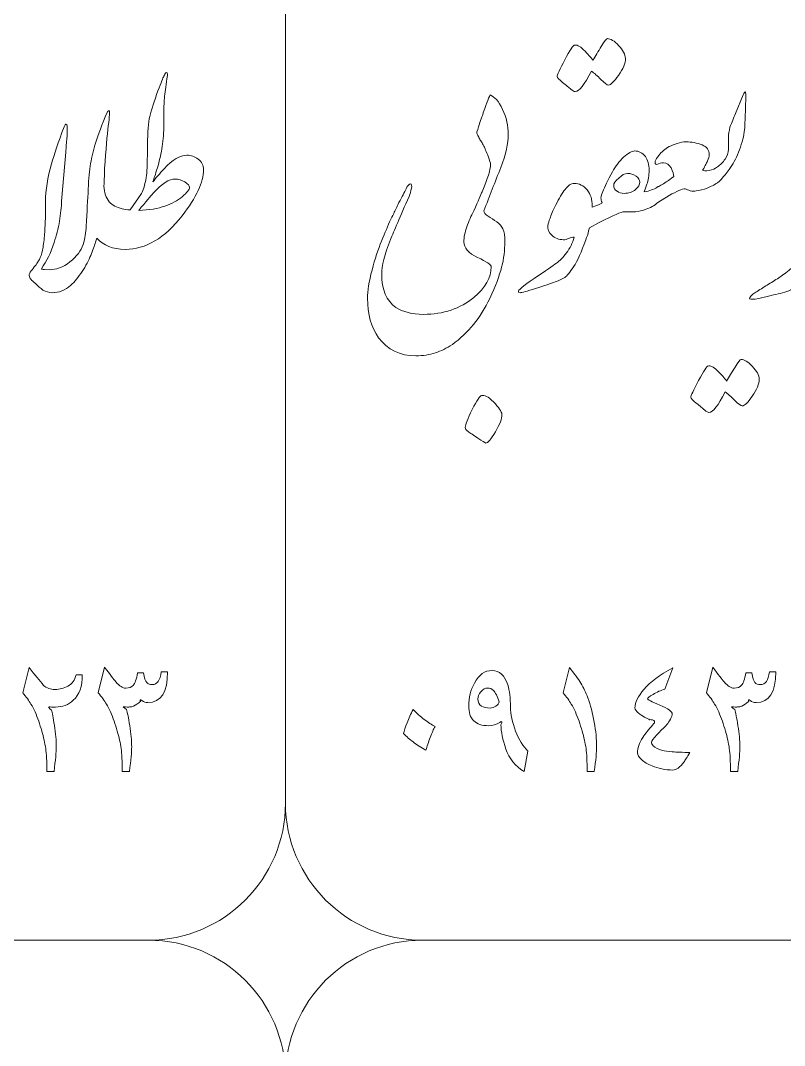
# Model space of a CAD drawing. Header units: millimetres. Extents: x 62 to 462, y 96 to 456.
# Drawn here: x 245.05 to 265.98, y 343.42 to 371.52 of the extents above; entities that cross this region are included whole.
import ezdxf

# ---------------------------------------------------------------- set-up
doc = ezdxf.new("R2010")
doc.units = ezdxf.units.MM
doc.header["$MEASUREMENT"] = 0
doc.layers.add('Layer 1', color=7, linetype='Continuous')

msp = doc.modelspace()

# ---------------------------------------------------------------- linework, layer by layer
at = {"layer": 'Layer 1', "color": 250, "lineweight": 18}
for points, knots in [([(226.0567, 376.3033), (226.0567, 376.3033), (248.5567, 376.3033), (248.5567, 376.3033), (250.6221, 376.3033), (252.3067, 374.6187), (252.3067, 372.5533), (252.3067, 372.5533), (252.3067, 350.0533), (252.3067, 350.0533), (252.3067, 347.9879), (250.6221, 346.3033), (248.5567, 346.3033), (248.5567, 346.3033), (226.0567, 346.3033), (226.0567, 346.3033), (223.9913, 346.3033), (222.3067, 347.9879), (222.3067, 350.0533), (222.3067, 350.0533), (222.3067, 372.5533), (222.3067, 372.5533), (222.3067, 374.6187), (223.9913, 376.3033), (226.0567, 376.3033)], [0, 0, 0, 0, 0.125, 0.125, 0.125, 0.25, 0.25, 0.25, 0.375, 0.375, 0.375, 0.5, 0.5, 0.5, 0.625, 0.625, 0.625, 0.75, 0.75, 0.75, 0.875, 0.875, 0.875, 1, 1, 1, 1]), ([(256.0567, 376.3033), (256.0567, 376.3033), (278.5567, 376.3033), (278.5567, 376.3033), (280.6221, 376.3033), (282.3067, 374.6187), (282.3067, 372.5533), (282.3067, 372.5533), (282.3067, 350.0533), (282.3067, 350.0533), (282.3067, 347.9879), (280.6221, 346.3033), (278.5567, 346.3033), (278.5567, 346.3033), (256.0567, 346.3033), (256.0567, 346.3033), (253.9913, 346.3033), (252.3067, 347.9879), (252.3067, 350.0533), (252.3067, 350.0533), (252.3067, 372.5533), (252.3067, 372.5533), (252.3067, 374.6187), (253.9913, 376.3033), (256.0567, 376.3033)], [0, 0, 0, 0, 0.125, 0.125, 0.125, 0.25, 0.25, 0.25, 0.375, 0.375, 0.375, 0.5, 0.5, 0.5, 0.625, 0.625, 0.625, 0.75, 0.75, 0.75, 0.875, 0.875, 0.875, 1, 1, 1, 1]), ([(259.7493, 369.9744), (259.7493, 370.0203), (259.8198, 370.1738), (259.9609, 370.4401), (260.102, 370.7047), (260.1885, 370.837), (260.2184, 370.837), (260.2767, 370.8617), (260.3631, 370.8194), (260.4742, 370.7118), (260.5871, 370.6024), (260.6718, 370.5072), (260.73, 370.4242), (260.7987, 370.5372), (260.8764, 370.6659), (260.961, 370.807), (261.0457, 370.9481), (261.1004, 371.0187), (261.1286, 371.0187), (261.215, 371.0187), (261.3174, 370.9551), (261.4355, 370.83), (261.5555, 370.7047), (261.6172, 370.5865), (261.6243, 370.4754), (261.6243, 370.3449), (261.5607, 370.1896), (261.4338, 370.0115), (261.3085, 369.8351), (261.2185, 369.7469), (261.1586, 369.7469), (261.1215, 369.7469), (261.0528, 369.798), (260.9522, 369.8968), (260.8534, 369.9974), (260.7652, 370.075), (260.6894, 370.1297), (260.5024, 369.7539), (260.3542, 369.567), (260.2449, 369.567), (260.2167, 369.567), (260.1779, 369.5882), (260.1249, 369.634), (260.0773, 369.6746), (260.0032, 369.7363), (259.9009, 369.8193), (259.7986, 369.9021), (259.7493, 369.9533), (259.7493, 369.9744)], [0, 0, 0, 0, 0.0625, 0.0625, 0.0625, 0.125, 0.125, 0.125, 0.1875, 0.1875, 0.1875, 0.25, 0.25, 0.25, 0.3125, 0.3125, 0.3125, 0.375, 0.375, 0.375, 0.4375, 0.4375, 0.4375, 0.5, 0.5, 0.5, 0.5625, 0.5625, 0.5625, 0.625, 0.625, 0.625, 0.6875, 0.6875, 0.6875, 0.75, 0.75, 0.75, 0.8125, 0.8125, 0.8125, 0.875, 0.875, 0.875, 0.9375, 0.9375, 0.9375, 1, 1, 1, 1]), ([(247.3304, 366.9732), (247.338, 366.8896), (247.3533, 366.809), (247.3759, 366.7307), (247.4218, 366.5895), (247.5064, 366.4872), (247.6299, 366.4272), (247.7534, 366.3673), (247.8927, 366.332), (248.048, 366.3214), (248.048, 366.3214), (248.3584, 366.7765), (248.3584, 366.7765), (248.4096, 366.863), (248.4554, 367.0094), (248.4924, 367.2157), (248.5101, 367.3286), (248.5207, 367.5791), (248.5242, 367.9619), (248.5278, 368.3464), (248.5436, 368.6322), (248.5754, 368.8173), (248.6106, 368.9902), (248.6777, 369.2124), (248.7765, 369.4859), (248.877, 369.761), (248.9387, 369.9198), (248.9599, 369.9621), (248.9828, 370.0044), (249.0005, 370.0397), (249.0146, 370.068), (249.0322, 370.0962), (249.0481, 370.1014), (249.0604, 370.0856), (249.0745, 370.0697), (249.078, 370.0432), (249.071, 370.0044), (249.0339, 369.7734), (249.0075, 369.5864), (248.9934, 369.44), (248.9811, 369.2936), (248.974, 369.1542), (248.9757, 369.0219), (248.9775, 368.8896), (248.9757, 368.7186), (248.9687, 368.5086), (248.9616, 368.2988), (248.9405, 368.1048), (248.9052, 367.9284), (248.8717, 367.7502), (248.8293, 367.5791), (248.7765, 367.4115), (248.7253, 367.2457), (248.69, 367.1399), (248.6742, 367.094), (248.757, 367.1981), (248.8576, 367.3163), (248.9793, 367.4521), (249.2086, 367.7008), (249.4185, 367.8243), (249.6037, 367.8243), (249.7166, 367.8243), (249.8207, 367.7872), (249.9141, 367.7149), (250.0094, 367.6461), (250.0588, 367.5491), (250.0588, 367.4203), (250.0588, 367.0887), (249.863, 366.6707), (249.4749, 366.1627), (248.9987, 365.5488), (248.4783, 365.2419), (247.9139, 365.2419), (247.5739, 365.2419), (247.3163, 365.345), (247.1399, 365.5524), (247.1271, 365.5111), (247.1147, 365.4735), (247.1025, 365.4396), (247.0725, 365.3372), (247.0284, 365.2155), (246.9702, 365.0762), (246.9138, 364.9368), (246.8343, 364.7886), (246.7338, 364.6335), (246.6315, 364.4782), (246.5292, 364.353), (246.4251, 364.256), (246.2646, 364.1166), (246.0936, 364.0496), (245.9136, 364.0531), (245.8219, 364.0566), (245.7372, 364.0813), (245.6614, 364.1272), (245.589, 364.1748), (245.5221, 364.2348), (245.4603, 364.3036), (245.4039, 364.3477), (245.3703, 364.3776), (245.3562, 364.39), (245.3086, 364.4359), (245.2839, 364.4817), (245.2839, 364.5294), (245.2839, 364.5646), (245.3016, 364.6052), (245.3351, 364.6493), (245.3703, 364.6934), (245.4091, 364.7445), (245.455, 364.7992), (245.4744, 364.8257), (245.5026, 364.8681), (245.5362, 364.9227), (245.5714, 364.9774), (245.6014, 365.0514), (245.6279, 365.1432), (245.6526, 365.2332), (245.6755, 365.3531), (245.6913, 365.5013), (245.7055, 365.6494), (245.7143, 365.7782), (245.7178, 365.884), (245.7178, 365.884), (245.7284, 366.2051), (245.7284, 366.2051), (245.7319, 366.3144), (245.7319, 366.4308), (245.7284, 366.5508), (245.7354, 366.8683), (245.7901, 367.2123), (245.8942, 367.5844), (245.9665, 367.8366), (246.0812, 368.1753), (246.24, 368.6022), (246.2505, 368.6304), (246.2611, 368.6481), (246.2717, 368.6586), (246.2805, 368.6692), (246.2893, 368.6745), (246.2964, 368.6745), (246.3211, 368.6709), (246.3317, 368.6057), (246.3282, 368.4787), (246.3246, 368.417), (246.3176, 368.3164), (246.3069, 368.1789), (246.2964, 368.0377), (246.2893, 367.9478), (246.2858, 367.9107), (246.2858, 367.9107), (246.1729, 366.5667), (246.1729, 366.5667), (246.1659, 366.4044), (246.1464, 366.2209), (246.1164, 366.0128), (246.0812, 365.8134), (246.0318, 365.6194), (245.9665, 365.4289), (245.8766, 365.1503), (245.7602, 364.9104), (245.619, 364.711), (245.6261, 364.6969), (245.6544, 364.6899), (245.702, 364.6899), (245.702, 364.6899), (245.8325, 364.6846), (245.8325, 364.6846), (246.0212, 364.6776), (246.21, 364.7499), (246.4005, 364.8998), (246.5892, 365.0497), (246.7109, 365.2085), (246.762, 365.3742), (246.8132, 365.5419), (246.8414, 365.7094), (246.845, 365.8788), (246.8679, 366.2685), (246.8873, 366.6072), (246.9014, 366.8947), (246.9155, 367.1823), (246.9366, 367.4151), (246.9666, 367.595), (246.9949, 367.7732), (247.0425, 367.9689), (247.1078, 368.1789), (247.173, 368.3887), (247.2771, 368.6604), (247.4182, 368.9955), (247.4394, 369.0291), (247.457, 369.0432), (247.4747, 369.0361), (247.4923, 369.0291), (247.4853, 368.895), (247.4517, 368.6304), (247.4182, 368.3676), (247.3847, 367.9778), (247.3512, 367.461), (247.3476, 367.3266), (247.3408, 367.1646), (247.3304, 366.9732)], [0, 0, 0, 0, 0.0151515, 0.0151515, 0.0151515, 0.030303, 0.030303, 0.030303, 0.0454545, 0.0454545, 0.0454545, 0.0606061, 0.0606061, 0.0606061, 0.0757576, 0.0757576, 0.0757576, 0.0909091, 0.0909091, 0.0909091, 0.1060606, 0.1060606, 0.1060606, 0.1212121, 0.1212121, 0.1212121, 0.1363636, 0.1363636, 0.1363636, 0.1515152, 0.1515152, 0.1515152, 0.1666667, 0.1666667, 0.1666667, 0.1818182, 0.1818182, 0.1818182, 0.1969697, 0.1969697, 0.1969697, 0.2121212, 0.2121212, 0.2121212, 0.2272727, 0.2272727, 0.2272727, 0.2424242, 0.2424242, 0.2424242, 0.2575758, 0.2575758, 0.2575758, 0.2727273, 0.2727273, 0.2727273, 0.2878788, 0.2878788, 0.2878788, 0.3030303, 0.3030303, 0.3030303, 0.3181818, 0.3181818, 0.3181818, 0.3333333, 0.3333333, 0.3333333, 0.3484848, 0.3484848, 0.3484848, 0.3636364, 0.3636364, 0.3636364, 0.3787879, 0.3787879, 0.3787879, 0.3939394, 0.3939394, 0.3939394, 0.4090909, 0.4090909, 0.4090909, 0.4242424, 0.4242424, 0.4242424, 0.4393939, 0.4393939, 0.4393939, 0.4545455, 0.4545455, 0.4545455, 0.469697, 0.469697, 0.469697, 0.4848485, 0.4848485, 0.4848485, 0.5, 0.5, 0.5, 0.5151515, 0.5151515, 0.5151515, 0.530303, 0.530303, 0.530303, 0.5454545, 0.5454545, 0.5454545, 0.5606061, 0.5606061, 0.5606061, 0.5757576, 0.5757576, 0.5757576, 0.5909091, 0.5909091, 0.5909091, 0.6060606, 0.6060606, 0.6060606, 0.6212121, 0.6212121, 0.6212121, 0.6363636, 0.6363636, 0.6363636, 0.6515152, 0.6515152, 0.6515152, 0.6666667, 0.6666667, 0.6666667, 0.6818182, 0.6818182, 0.6818182, 0.6969697, 0.6969697, 0.6969697, 0.7121212, 0.7121212, 0.7121212, 0.7272727, 0.7272727, 0.7272727, 0.7424242, 0.7424242, 0.7424242, 0.7575758, 0.7575758, 0.7575758, 0.7727273, 0.7727273, 0.7727273, 0.7878788, 0.7878788, 0.7878788, 0.8030303, 0.8030303, 0.8030303, 0.8181818, 0.8181818, 0.8181818, 0.8333333, 0.8333333, 0.8333333, 0.8484848, 0.8484848, 0.8484848, 0.8636364, 0.8636364, 0.8636364, 0.8787879, 0.8787879, 0.8787879, 0.8939394, 0.8939394, 0.8939394, 0.9090909, 0.9090909, 0.9090909, 0.9242424, 0.9242424, 0.9242424, 0.9393939, 0.9393939, 0.9393939, 0.9545455, 0.9545455, 0.9545455, 0.969697, 0.969697, 0.969697, 0.9848485, 0.9848485, 0.9848485, 1, 1, 1, 1]), ([(264.1413, 367.4998), (264.2242, 367.558), (264.2948, 367.6303), (264.353, 367.7167), (264.4147, 367.8032), (264.4465, 367.8896), (264.4465, 367.9761), (264.4465, 367.9761), (264.4465, 368.3165), (264.4465, 368.3165), (264.4465, 368.3994), (264.4606, 368.4911), (264.4871, 368.5899), (264.5364, 368.7274), (264.5859, 368.8545), (264.637, 368.9673), (264.637, 368.9673), (264.8487, 369.4788), (264.8487, 369.4788), (264.8522, 369.5036), (264.8698, 369.5318), (264.9015, 369.5618), (264.9157, 369.5618), (264.921, 369.5265), (264.921, 369.4542), (264.921, 369.4542), (264.9122, 369.0873), (264.9122, 369.0873), (264.9122, 369.0873), (264.891, 368.6428), (264.891, 368.6428), (264.891, 368.4876), (264.8592, 368.3112), (264.7975, 368.1154), (264.7393, 367.9178), (264.6634, 367.745), (264.57, 367.5933), (264.4294, 367.3631), (264.2871, 367.1871), (264.1431, 367.0673), (264.1431, 367.0673), (264.1413, 367.0641), (264.1413, 367.0641), (264.0584, 367.0094), (263.9649, 366.9618), (263.8626, 366.923), (263.7585, 366.8824), (263.658, 366.8559), (263.5628, 366.8418), (263.5098, 366.8313), (263.4552, 366.8348), (263.397, 366.8489), (263.3388, 366.8648), (263.2929, 366.8824), (263.2629, 366.9036), (263.2206, 366.9036), (263.1624, 366.8859), (263.0865, 366.8524), (263.0142, 366.8207), (262.9242, 366.7766), (262.8184, 366.7184), (262.8184, 366.7184), (262.5132, 366.5261), (262.5132, 366.5261), (262.5132, 366.5261), (262.5129, 366.5274), (262.5129, 366.5274), (262.416, 366.4413), (262.2996, 366.376), (262.1622, 366.332), (262.007, 366.2721), (261.8112, 366.2544), (261.5731, 366.2738), (261.5237, 366.2738), (261.3032, 366.1768), (260.9064, 365.9793), (260.9064, 365.9793), (260.6337, 365.829), (260.6337, 365.829), (260.6337, 365.829), (260.6136, 365.75), (260.6136, 365.75), (260.5924, 365.6635), (260.5659, 365.5806), (260.5395, 365.5048), (260.4177, 365.1714), (260.3067, 364.9245), (260.2026, 364.7657), (260.1003, 364.607), (260.0191, 364.5099), (259.9609, 364.4712), (259.901, 364.4341), (259.8145, 364.3935), (259.6963, 364.3494), (259.5799, 364.3071), (259.4018, 364.2471), (259.1619, 364.1695), (258.922, 364.0919), (258.7809, 364.0531), (258.735, 364.0531), (258.7086, 364.0531), (258.6945, 364.0602), (258.6945, 364.0743), (258.6663, 364.1113), (258.8091, 364.2366), (259.1231, 364.4465), (259.437, 364.6563), (259.6399, 364.794), (259.7298, 364.8592), (259.8216, 364.9245), (259.9151, 365.0197), (260.0085, 365.1467), (260.1038, 365.2719), (260.1744, 365.4148), (260.2185, 365.5718), (260.1708, 365.5789), (260.1214, 365.5701), (260.0721, 365.5436), (260.0209, 365.5189), (259.9715, 365.5048), (259.9239, 365.5048), (259.7969, 365.5083), (259.6893, 365.5506), (259.6029, 365.6301), (259.5182, 365.7076), (259.4811, 365.7958), (259.4952, 365.8929), (259.5093, 365.9511), (259.5288, 366.0198), (259.5552, 366.0975), (259.5799, 366.1751), (259.6346, 366.2985), (259.7175, 366.4661), (259.8004, 366.6354), (259.8833, 366.7748), (259.968, 366.8841), (260.0526, 366.9953), (260.1355, 367.05), (260.2185, 367.05), (260.3595, 367.05), (260.4777, 366.99), (260.573, 366.87), (260.6682, 366.7483), (260.7141, 366.6037), (260.7141, 366.4361), (260.7141, 366.4361), (260.7138, 366.4008), (260.7138, 366.4008), (260.7138, 366.4008), (260.8111, 366.4344), (260.8111, 366.4344), (260.9257, 366.4767), (260.984, 366.5067), (260.984, 366.5278), (260.9628, 366.5631), (260.9522, 366.6054), (260.9522, 366.6566), (260.9592, 366.7024), (260.9769, 366.7589), (261.0051, 366.8277), (261.0528, 366.9546), (261.141, 367.1346), (261.2679, 367.3656), (261.3473, 367.5174), (261.4479, 367.6514), (261.5731, 367.7679), (261.6966, 367.8825), (261.7971, 367.9389), (261.873, 367.9389), (261.9929, 367.9389), (262.0917, 367.8878), (262.1675, 367.789), (262.2363, 367.692), (262.2699, 367.565), (262.2699, 367.4062), (262.2699, 367.2651), (262.2504, 367.1381), (262.2116, 367.027), (262.171, 366.9141), (262.1463, 366.8453), (262.1358, 366.8171), (262.1358, 366.8171), (262.1975, 366.8277), (262.1975, 366.8277), (262.3316, 366.8612), (262.4374, 366.907), (262.5132, 366.9618), (262.5132, 366.9618), (262.5165, 366.9564), (262.5165, 366.9564), (262.578, 366.9883), (262.6651, 367.0407), (262.776, 367.1153), (262.8008, 367.1294), (262.8572, 367.17), (262.9472, 367.2352), (262.9472, 367.2899), (262.9224, 367.3692), (262.8748, 367.4733), (262.8237, 367.5668), (262.7532, 367.6127), (262.6632, 367.6127), (262.605, 367.6127), (262.545, 367.5986), (262.4815, 367.5703), (262.4374, 367.5703), (262.4233, 367.6003), (262.4409, 367.6585), (262.455, 367.7009), (262.485, 367.752), (262.5344, 367.8138), (262.6103, 367.9107), (262.7037, 367.9919), (262.8184, 368.0571), (262.8907, 368.096), (262.9648, 368.1242), (263.0406, 368.1453), (263.1342, 368.1736), (263.2117, 368.1877), (263.2788, 368.1877), (263.4357, 368.1877), (263.5839, 368.1594), (263.7233, 368.1048), (263.8538, 368.0536), (263.919, 367.9637), (263.919, 367.8349), (263.919, 367.7908), (263.9032, 367.7361), (263.8732, 367.6709), (263.8556, 367.632), (263.8397, 367.5968), (263.8238, 367.5668), (263.808, 367.5351), (263.7797, 367.4839), (263.7374, 367.4116), (263.7621, 367.3904), (263.8203, 367.3887), (263.9138, 367.4028), (264.0072, 367.4187), (264.0831, 367.4504), (264.1413, 367.4998)], [0, 0, 0, 0, 0.0125, 0.0125, 0.0125, 0.025, 0.025, 0.025, 0.0375, 0.0375, 0.0375, 0.05, 0.05, 0.05, 0.0625, 0.0625, 0.0625, 0.075, 0.075, 0.075, 0.0875, 0.0875, 0.0875, 0.1, 0.1, 0.1, 0.1125, 0.1125, 0.1125, 0.125, 0.125, 0.125, 0.1375, 0.1375, 0.1375, 0.15, 0.15, 0.15, 0.1625, 0.1625, 0.1625, 0.175, 0.175, 0.175, 0.1875, 0.1875, 0.1875, 0.2, 0.2, 0.2, 0.2125, 0.2125, 0.2125, 0.225, 0.225, 0.225, 0.2375, 0.2375, 0.2375, 0.25, 0.25, 0.25, 0.2625, 0.2625, 0.2625, 0.275, 0.275, 0.275, 0.2875, 0.2875, 0.2875, 0.3, 0.3, 0.3, 0.3125, 0.3125, 0.3125, 0.325, 0.325, 0.325, 0.3375, 0.3375, 0.3375, 0.35, 0.35, 0.35, 0.3625, 0.3625, 0.3625, 0.375, 0.375, 0.375, 0.3875, 0.3875, 0.3875, 0.4, 0.4, 0.4, 0.4125, 0.4125, 0.4125, 0.425, 0.425, 0.425, 0.4375, 0.4375, 0.4375, 0.45, 0.45, 0.45, 0.4625, 0.4625, 0.4625, 0.475, 0.475, 0.475, 0.4875, 0.4875, 0.4875, 0.5, 0.5, 0.5, 0.5125, 0.5125, 0.5125, 0.525, 0.525, 0.525, 0.5375, 0.5375, 0.5375, 0.55, 0.55, 0.55, 0.5625, 0.5625, 0.5625, 0.575, 0.575, 0.575, 0.5875, 0.5875, 0.5875, 0.6, 0.6, 0.6, 0.6125, 0.6125, 0.6125, 0.625, 0.625, 0.625, 0.6375, 0.6375, 0.6375, 0.65, 0.65, 0.65, 0.6625, 0.6625, 0.6625, 0.675, 0.675, 0.675, 0.6875, 0.6875, 0.6875, 0.7, 0.7, 0.7, 0.7125, 0.7125, 0.7125, 0.725, 0.725, 0.725, 0.7375, 0.7375, 0.7375, 0.75, 0.75, 0.75, 0.7625, 0.7625, 0.7625, 0.775, 0.775, 0.775, 0.7875, 0.7875, 0.7875, 0.8, 0.8, 0.8, 0.8125, 0.8125, 0.8125, 0.825, 0.825, 0.825, 0.8375, 0.8375, 0.8375, 0.85, 0.85, 0.85, 0.8625, 0.8625, 0.8625, 0.875, 0.875, 0.875, 0.8875, 0.8875, 0.8875, 0.9, 0.9, 0.9, 0.9125, 0.9125, 0.9125, 0.925, 0.925, 0.925, 0.9375, 0.9375, 0.9375, 0.95, 0.95, 0.95, 0.9625, 0.9625, 0.9625, 0.975, 0.975, 0.975, 0.9875, 0.9875, 0.9875, 1, 1, 1, 1]), ([(257.9448, 364.7622), (257.9448, 364.8204), (257.8213, 364.9068), (257.5726, 365.0197), (257.3204, 365.1379), (257.1951, 365.2808), (257.1951, 365.4501), (257.1951, 365.5701), (257.2216, 365.7076), (257.2763, 365.8611), (257.3292, 366.0128), (257.3927, 366.1592), (257.4686, 366.2968), (257.4686, 366.2968), (257.4704, 366.3), (257.4704, 366.3), (257.4704, 366.3), (257.4703, 366.3003), (257.4703, 366.3003), (257.5867, 366.5755), (257.6608, 366.7501), (257.6925, 366.8224), (257.8478, 367.1841), (257.9253, 367.431), (257.9253, 367.5615), (257.9253, 367.6056), (257.9042, 367.6833), (257.8619, 367.7943), (257.8143, 367.9143), (257.7684, 368.0202), (257.7225, 368.1083), (257.7031, 368.1436), (257.682, 368.1771), (257.6608, 368.2124), (257.6396, 368.2476), (257.622, 368.2812), (257.6043, 368.3165), (257.562, 368.3782), (257.5461, 368.4258), (257.5532, 368.4611), (257.5832, 368.5563), (257.6114, 368.6428), (257.6361, 368.7186), (257.659, 368.7945), (257.682, 368.8597), (257.7031, 368.9144), (257.7948, 369.1914), (257.8654, 369.3765), (257.9148, 369.4736), (258.0312, 369.4347), (258.1458, 369.3042), (258.2552, 369.0802), (258.3593, 368.8562), (258.4104, 368.6269), (258.4104, 368.394), (258.4104, 368.1524), (258.3434, 367.849), (258.2094, 367.4839), (258.13, 367.2881), (258.0506, 367.0905), (257.973, 366.8913), (257.8954, 366.6937), (257.8195, 366.4962), (257.7437, 366.3003), (257.7437, 366.3003), (257.7432, 366.2994), (257.7432, 366.2994), (257.7432, 366.2994), (257.7437, 366.2968), (257.7437, 366.2968), (257.7437, 366.2492), (257.7825, 366.1998), (257.8602, 366.1521), (257.9377, 366.1045), (258.0153, 366.0516), (258.0948, 365.9952), (258.1741, 365.937), (258.2306, 365.8734), (258.2658, 365.8011), (258.2994, 365.7218), (258.317, 365.6053), (258.317, 365.4501), (258.317, 365.2226), (258.287, 364.9897), (258.2288, 364.7516), (258.1706, 364.5205), (258.0612, 364.2348), (257.9025, 363.8943), (257.652, 363.3669), (257.3115, 362.9472), (256.8794, 362.6332), (256.7224, 362.5326), (256.5672, 362.4568), (256.4155, 362.4057), (256.2497, 362.351), (256.0716, 362.3227), (255.8828, 362.3227), (255.4383, 362.3227), (255.0979, 362.4885), (254.8598, 362.8184), (254.6569, 363.1006), (254.5546, 363.464), (254.5546, 363.9049), (254.5546, 364.1007), (254.5952, 364.3565), (254.6781, 364.674), (254.761, 364.9809), (254.8474, 365.2455), (254.9374, 365.4695), (255.0344, 365.7006), (255.1155, 365.8964), (255.1843, 366.0534), (255.2055, 366.0921), (255.2355, 366.1503), (255.2725, 366.228), (255.3113, 366.3039), (255.3589, 366.4062), (255.4172, 366.5296), (255.4595, 366.6054), (255.4965, 366.6742), (255.5283, 366.736), (255.5618, 366.7977), (255.5883, 366.8541), (255.6094, 366.9018), (255.6606, 366.9953), (255.6994, 367.0394), (255.7276, 367.0359), (255.7664, 367.0288), (255.7752, 366.99), (255.7593, 366.9177), (255.7417, 366.8313), (255.7188, 366.7572), (255.6923, 366.6954), (255.4471, 366.1292), (255.2778, 365.7359), (255.1843, 365.5119), (255.0238, 365.1009), (254.9427, 364.7851), (254.9427, 364.5611), (254.9427, 364.136), (255.0732, 363.8344), (255.3342, 363.651), (255.5283, 363.5239), (255.777, 363.4605), (256.0839, 363.4605), (256.636, 363.4605), (257.0964, 363.6156), (257.4686, 363.9243), (257.7861, 364.1907), (257.9448, 364.4694), (257.9448, 364.7622)], [0, 0, 0, 0, 0.02, 0.02, 0.02, 0.04, 0.04, 0.04, 0.06, 0.06, 0.06, 0.08, 0.08, 0.08, 0.1, 0.1, 0.1, 0.12, 0.12, 0.12, 0.14, 0.14, 0.14, 0.16, 0.16, 0.16, 0.18, 0.18, 0.18, 0.2, 0.2, 0.2, 0.22, 0.22, 0.22, 0.24, 0.24, 0.24, 0.26, 0.26, 0.26, 0.28, 0.28, 0.28, 0.3, 0.3, 0.3, 0.32, 0.32, 0.32, 0.34, 0.34, 0.34, 0.36, 0.36, 0.36, 0.38, 0.38, 0.38, 0.4, 0.4, 0.4, 0.42, 0.42, 0.42, 0.44, 0.44, 0.44, 0.46, 0.46, 0.46, 0.48, 0.48, 0.48, 0.5, 0.5, 0.5, 0.52, 0.52, 0.52, 0.54, 0.54, 0.54, 0.56, 0.56, 0.56, 0.58, 0.58, 0.58, 0.6, 0.6, 0.6, 0.62, 0.62, 0.62, 0.64, 0.64, 0.64, 0.66, 0.66, 0.66, 0.68, 0.68, 0.68, 0.7, 0.7, 0.7, 0.72, 0.72, 0.72, 0.74, 0.74, 0.74, 0.76, 0.76, 0.76, 0.78, 0.78, 0.78, 0.8, 0.8, 0.8, 0.82, 0.82, 0.82, 0.84, 0.84, 0.84, 0.86, 0.86, 0.86, 0.88, 0.88, 0.88, 0.9, 0.9, 0.9, 0.92, 0.92, 0.92, 0.94, 0.94, 0.94, 0.96, 0.96, 0.96, 0.98, 0.98, 0.98, 1, 1, 1, 1]), ([(268.1684, 367.2828), (268.2548, 367.3551), (268.3783, 367.4539), (268.5405, 367.5827), (268.6993, 367.7026), (268.8069, 367.782), (268.8669, 367.819), (268.8669, 367.819), (269.2373, 368.0625), (269.2373, 368.0625), (269.2285, 368.0695), (269.1915, 368.0924), (269.1297, 368.1294), (269.0821, 368.1542), (269.0574, 368.1876), (269.0574, 368.2335), (269.1474, 368.4328), (269.2708, 368.6304), (269.4296, 368.828), (269.5848, 369.0132), (269.6748, 369.0978), (269.703, 369.0802), (269.9817, 368.985), (270.1475, 368.9232), (270.1986, 368.9003), (270.3821, 368.8138), (270.4738, 368.715), (270.4738, 368.6057), (270.4738, 368.5299), (270.4385, 368.4311), (270.3697, 368.3112), (270.2939, 368.193), (270.2074, 368.0924), (270.1122, 368.006), (270.0046, 367.9161), (269.8794, 367.8437), (269.7347, 367.789), (269.359, 367.662), (269.0521, 367.5351), (268.8122, 367.408), (268.5762, 367.2848), (268.3639, 367.1394), (268.1775, 366.9701), (268.1775, 366.9701), (268.1701, 366.9582), (268.1701, 366.9582), (268.1313, 366.9353), (268.1067, 366.9123), (268.0943, 366.8912), (268.0819, 366.87), (268.0767, 366.8595), (268.0767, 366.8559), (268.1067, 366.863), (268.2372, 366.8859), (268.4647, 366.9282), (268.6323, 366.9547), (268.7734, 366.9688), (268.888, 366.9688), (269.052, 366.9688), (269.1879, 366.9582), (269.2902, 366.9388), (269.3978, 366.9177), (269.4507, 366.8683), (269.4507, 366.7889), (269.4507, 366.7572), (269.4313, 366.699), (269.3943, 366.6125), (269.3449, 366.5226), (269.2831, 366.4326), (269.2073, 366.3444), (269.1561, 366.2844), (268.9727, 366.1909), (268.6569, 366.0604), (268.343, 365.9281), (268.149, 365.8399), (268.0767, 365.7941), (268.0043, 365.7465), (267.9496, 365.7076), (267.9108, 365.6777), (267.89, 365.6502), (267.8672, 365.6297), (267.8426, 365.6168), (267.7887, 365.555), (267.7816, 365.5059), (267.8226, 365.4695), (267.8632, 365.4307), (267.932, 365.4113), (268.029, 365.4096), (268.126, 365.4078), (268.1966, 365.4078), (268.2407, 365.4078), (268.3095, 365.4007), (268.3448, 365.3601), (268.3448, 365.2878), (268.3448, 365.2367), (268.3165, 365.1273), (268.2618, 364.9633), (268.1649, 364.674), (268.0396, 364.4517), (267.8844, 364.2966), (267.7221, 364.1343), (267.5457, 364.0531), (267.3517, 364.0531), (267.17, 364.0531), (267.0271, 364.1448), (266.9231, 364.3265), (266.8439, 364.4712), (266.7954, 364.6392), (266.7791, 364.8303), (266.7089, 364.7246), (266.6141, 364.586), (266.4944, 364.4147), (266.4221, 364.3248), (266.3604, 364.2612), (266.3074, 364.2242), (266.2386, 364.1748), (266.1699, 364.136), (266.0993, 364.1078), (266.0288, 364.0778), (265.9512, 364.0549), (265.8665, 364.0355), (265.7818, 364.0161), (265.6989, 363.9966), (265.616, 363.9755), (265.616, 363.9755), (265.2738, 363.8926), (265.2738, 363.8926), (265.1362, 363.8697), (265.0515, 363.8661), (265.0215, 363.882), (265.0215, 363.9314), (265.078, 363.9914), (265.1927, 364.0637), (265.295, 364.1289), (265.4008, 364.196), (265.5066, 364.263), (265.6143, 364.33), (265.7201, 364.3953), (265.8276, 364.4606), (266.0993, 364.6511), (266.3039, 364.8292), (266.438, 364.9932), (266.5403, 365.122), (266.6214, 365.2332), (266.6796, 365.3301), (266.7184, 365.3848), (266.7749, 365.4801), (266.8507, 365.6142), (266.8507, 365.6142), (266.9007, 365.7166), (266.9007, 365.7166), (266.9127, 365.7446), (266.9254, 365.7715), (266.939, 365.7976), (266.9452, 365.8101), (266.9515, 365.8222), (266.958, 365.834), (266.958, 365.834), (267.0729, 366.0693), (267.0729, 366.0693), (267.1242, 366.1751), (267.1753, 366.2615), (267.2229, 366.3267), (267.267, 366.3921), (267.3093, 366.4238), (267.3464, 366.4203), (267.3816, 366.4026), (267.3922, 366.3691), (267.3781, 366.3162), (267.3393, 366.2033), (267.3164, 366.1292), (267.3058, 366.0939), (267.2667, 365.9638), (267.2411, 365.8608), (267.2298, 365.7864), (267.2472, 365.4744), (267.2981, 365.3052), (267.3834, 365.2773), (267.4205, 365.316), (267.4752, 365.399), (267.5439, 365.526), (267.5845, 365.6018), (267.6163, 365.6529), (267.6357, 365.6812), (267.6408, 365.6877), (267.6467, 365.6931), (267.6534, 365.6979), (267.6844, 365.736), (267.7227, 365.7765), (267.7662, 365.817), (267.8738, 365.914), (267.9814, 365.9969), (268.0925, 366.0693), (268.2336, 366.1627), (268.3695, 366.2439), (268.5, 366.3126), (268.5105, 366.3197), (268.5846, 366.3567), (268.7223, 366.422), (268.7223, 366.4555), (268.6675, 366.4802), (268.5564, 366.4944), (268.4612, 366.4979), (268.3306, 366.4944), (268.1701, 366.4837), (268.1701, 366.4837), (267.6321, 366.4414), (267.6321, 366.4414), (267.6075, 366.4414), (267.6004, 366.4626), (267.611, 366.5031), (267.6321, 366.5931), (267.6992, 366.7236), (267.8156, 366.8912), (267.9288, 367.0583), (268.0453, 367.1859), (268.1653, 367.2756), (268.1653, 367.2756), (268.1684, 367.2828), (268.1684, 367.2828)], [0, 0, 0, 0, 0.0136986, 0.0136986, 0.0136986, 0.0273973, 0.0273973, 0.0273973, 0.0410959, 0.0410959, 0.0410959, 0.0547945, 0.0547945, 0.0547945, 0.0684932, 0.0684932, 0.0684932, 0.0821918, 0.0821918, 0.0821918, 0.0958904, 0.0958904, 0.0958904, 0.109589, 0.109589, 0.109589, 0.1232877, 0.1232877, 0.1232877, 0.1369863, 0.1369863, 0.1369863, 0.1506849, 0.1506849, 0.1506849, 0.1643836, 0.1643836, 0.1643836, 0.1780822, 0.1780822, 0.1780822, 0.1917808, 0.1917808, 0.1917808, 0.2054795, 0.2054795, 0.2054795, 0.2191781, 0.2191781, 0.2191781, 0.2328767, 0.2328767, 0.2328767, 0.2465753, 0.2465753, 0.2465753, 0.260274, 0.260274, 0.260274, 0.2739726, 0.2739726, 0.2739726, 0.2876712, 0.2876712, 0.2876712, 0.3013699, 0.3013699, 0.3013699, 0.3150685, 0.3150685, 0.3150685, 0.3287671, 0.3287671, 0.3287671, 0.3424658, 0.3424658, 0.3424658, 0.3561644, 0.3561644, 0.3561644, 0.369863, 0.369863, 0.369863, 0.3835616, 0.3835616, 0.3835616, 0.3972603, 0.3972603, 0.3972603, 0.4109589, 0.4109589, 0.4109589, 0.4246575, 0.4246575, 0.4246575, 0.4383562, 0.4383562, 0.4383562, 0.4520548, 0.4520548, 0.4520548, 0.4657534, 0.4657534, 0.4657534, 0.4794521, 0.4794521, 0.4794521, 0.4931507, 0.4931507, 0.4931507, 0.5068493, 0.5068493, 0.5068493, 0.5205479, 0.5205479, 0.5205479, 0.5342466, 0.5342466, 0.5342466, 0.5479452, 0.5479452, 0.5479452, 0.5616438, 0.5616438, 0.5616438, 0.5753425, 0.5753425, 0.5753425, 0.5890411, 0.5890411, 0.5890411, 0.6027397, 0.6027397, 0.6027397, 0.6164384, 0.6164384, 0.6164384, 0.630137, 0.630137, 0.630137, 0.6438356, 0.6438356, 0.6438356, 0.6575342, 0.6575342, 0.6575342, 0.6712329, 0.6712329, 0.6712329, 0.6849315, 0.6849315, 0.6849315, 0.6986301, 0.6986301, 0.6986301, 0.7123288, 0.7123288, 0.7123288, 0.7260274, 0.7260274, 0.7260274, 0.739726, 0.739726, 0.739726, 0.7534247, 0.7534247, 0.7534247, 0.7671233, 0.7671233, 0.7671233, 0.7808219, 0.7808219, 0.7808219, 0.7945205, 0.7945205, 0.7945205, 0.8082192, 0.8082192, 0.8082192, 0.8219178, 0.8219178, 0.8219178, 0.8356164, 0.8356164, 0.8356164, 0.8493151, 0.8493151, 0.8493151, 0.8630137, 0.8630137, 0.8630137, 0.8767123, 0.8767123, 0.8767123, 0.890411, 0.890411, 0.890411, 0.9041096, 0.9041096, 0.9041096, 0.9178082, 0.9178082, 0.9178082, 0.9315068, 0.9315068, 0.9315068, 0.9452055, 0.9452055, 0.9452055, 0.9589041, 0.9589041, 0.9589041, 0.9726027, 0.9726027, 0.9726027, 0.9863014, 0.9863014, 0.9863014, 1, 1, 1, 1]), ([(262.0176, 367.0817), (262.0176, 367.1399), (261.9823, 367.1964), (261.9135, 367.251), (261.8376, 367.3004), (261.7601, 367.3233), (261.6807, 367.3233), (261.6048, 367.3233), (261.5237, 367.281), (261.439, 367.1946), (261.3456, 367.1117), (261.2997, 367.0464), (261.2997, 366.9987), (261.2997, 366.9229), (261.3297, 366.8665), (261.3914, 366.833), (261.4443, 366.7941), (261.5079, 366.7765), (261.5837, 366.7765), (261.7107, 366.7765), (261.8165, 366.8118), (261.8976, 366.8841), (261.977, 366.9564), (262.0176, 367.0217), (262.0176, 367.0817)], [0, 0, 0, 0, 0.125, 0.125, 0.125, 0.25, 0.25, 0.25, 0.375, 0.375, 0.375, 0.5, 0.5, 0.5, 0.625, 0.625, 0.625, 0.75, 0.75, 0.75, 0.875, 0.875, 0.875, 1, 1, 1, 1]), ([(249.676, 366.9441), (249.676, 366.9882), (249.6354, 367.0358), (249.5526, 367.0887), (249.4626, 367.1399), (249.3726, 367.1664), (249.2827, 367.1664), (249.1186, 367.1734), (248.9175, 367.0428), (248.6847, 366.7783), (248.6142, 366.7059), (248.4819, 366.549), (248.2861, 366.3073), (248.5754, 366.3214), (248.8135, 366.362), (249.0022, 366.4272), (249.1892, 366.4926), (249.348, 366.579), (249.4749, 366.6848), (249.609, 366.7924), (249.676, 366.8788), (249.676, 366.9441)], [0, 0, 0, 0, 0.1428571, 0.1428571, 0.1428571, 0.2857143, 0.2857143, 0.2857143, 0.4285714, 0.4285714, 0.4285714, 0.5714286, 0.5714286, 0.5714286, 0.7142857, 0.7142857, 0.7142857, 0.8571429, 0.8571429, 0.8571429, 1, 1, 1, 1]), ([(263.4129, 361.1798), (263.4129, 361.1586), (263.464, 361.1075), (263.5645, 361.0245), (263.6669, 360.9417), (263.7409, 360.8799), (263.7903, 360.8394), (263.8415, 360.7935), (263.8821, 360.7723), (263.9085, 360.7723), (264.0196, 360.7723), (264.1678, 360.9593), (264.353, 361.335), (264.4289, 361.2803), (264.517, 361.2027), (264.6176, 361.1022), (264.7164, 361.0016), (264.7851, 360.9522), (264.824, 360.9522), (264.8822, 360.9522), (264.9739, 361.0404), (265.0974, 361.2168), (265.2243, 361.395), (265.2879, 361.5502), (265.2879, 361.6807), (265.2825, 361.7919), (265.2191, 361.91), (265.0992, 362.0352), (264.981, 362.1605), (264.8787, 362.224), (264.7922, 362.224), (264.7658, 362.224), (264.7093, 362.1534), (264.6246, 362.0123), (264.54, 361.8712), (264.4641, 361.7424), (264.3954, 361.6296), (264.3354, 361.7124), (264.2507, 361.8077), (264.1395, 361.917), (264.0267, 362.0247), (263.942, 362.067), (263.8838, 362.0423), (263.8521, 362.0423), (263.7657, 361.91), (263.6245, 361.6455), (263.4834, 361.3791), (263.4129, 361.2256), (263.4129, 361.1798)], [0, 0, 0, 0, 0.0625, 0.0625, 0.0625, 0.125, 0.125, 0.125, 0.1875, 0.1875, 0.1875, 0.25, 0.25, 0.25, 0.3125, 0.3125, 0.3125, 0.375, 0.375, 0.375, 0.4375, 0.4375, 0.4375, 0.5, 0.5, 0.5, 0.5625, 0.5625, 0.5625, 0.625, 0.625, 0.625, 0.6875, 0.6875, 0.6875, 0.75, 0.75, 0.75, 0.8125, 0.8125, 0.8125, 0.875, 0.875, 0.875, 0.9375, 0.9375, 0.9375, 1, 1, 1, 1]), ([(257.2322, 360.3578), (257.2322, 360.3207), (257.2586, 360.2837), (257.3097, 360.2502), (257.368, 360.2079), (257.4579, 360.1479), (257.5814, 360.0668), (257.7031, 359.9856), (257.7754, 359.9397), (257.7948, 359.9292), (257.8513, 359.9292), (257.9377, 360.0333), (258.0594, 360.2396), (258.1794, 360.446), (258.2394, 360.6048), (258.2394, 360.7141), (258.2288, 360.797), (258.1512, 360.9117), (258.0065, 361.0581), (257.8619, 361.2045), (257.7525, 361.2627), (257.6766, 361.2309), (257.6379, 361.2309), (257.555, 361.1057), (257.4262, 360.8517), (257.2974, 360.5977), (257.2322, 360.4336), (257.2322, 360.3578)], [0, 0, 0, 0, 0.1111111, 0.1111111, 0.1111111, 0.2222222, 0.2222222, 0.2222222, 0.3333333, 0.3333333, 0.3333333, 0.4444444, 0.4444444, 0.4444444, 0.5555556, 0.5555556, 0.5555556, 0.6666667, 0.6666667, 0.6666667, 0.7777778, 0.7777778, 0.7777778, 0.8888889, 0.8888889, 0.8888889, 1, 1, 1, 1]), ([(226.0567, 346.3033), (226.0567, 346.3033), (248.5567, 346.3033), (248.5567, 346.3033), (250.6221, 346.3033), (252.3067, 344.6187), (252.3067, 342.5533), (252.3067, 342.5533), (252.3067, 320.0533), (252.3067, 320.0533), (252.3067, 317.9879), (250.6221, 316.3033), (248.5567, 316.3033), (248.5567, 316.3033), (226.0567, 316.3033), (226.0567, 316.3033), (223.9913, 316.3033), (222.3067, 317.9879), (222.3067, 320.0533), (222.3067, 320.0533), (222.3067, 342.5533), (222.3067, 342.5533), (222.3067, 344.6187), (223.9913, 346.3033), (226.0567, 346.3033)], [0, 0, 0, 0, 0.125, 0.125, 0.125, 0.25, 0.25, 0.25, 0.375, 0.375, 0.375, 0.5, 0.5, 0.5, 0.625, 0.625, 0.625, 0.75, 0.75, 0.75, 0.875, 0.875, 0.875, 1, 1, 1, 1]), ([(256.0567, 346.3033), (256.0567, 346.3033), (278.5567, 346.3033), (278.5567, 346.3033), (280.6221, 346.3033), (282.3067, 344.6187), (282.3067, 342.5533), (282.3067, 342.5533), (282.3067, 320.0533), (282.3067, 320.0533), (282.3067, 317.9879), (280.6221, 316.3033), (278.5567, 316.3033), (278.5567, 316.3033), (256.0567, 316.3033), (256.0567, 316.3033), (253.9913, 316.3033), (252.3067, 317.9879), (252.3067, 320.0533), (252.3067, 320.0533), (252.3067, 342.5533), (252.3067, 342.5533), (252.3067, 344.6187), (253.9913, 346.3033), (256.0567, 346.3033)], [0, 0, 0, 0, 0.125, 0.125, 0.125, 0.25, 0.25, 0.25, 0.375, 0.375, 0.375, 0.5, 0.5, 0.5, 0.625, 0.625, 0.625, 0.75, 0.75, 0.75, 0.875, 0.875, 0.875, 1, 1, 1, 1])]:
    msp.add_open_spline(points, degree=3, knots=knots, dxfattribs=at)
at = {"layer": 'Layer 1', "color": 250, "lineweight": 9}
for points, knots in [([(245.9893, 353.177), (246.1189, 353.177), (246.2362, 353.207), (246.3429, 353.2652), (246.4655, 353.3322), (246.5404, 353.4372), (246.5677, 353.58), (246.5677, 353.58), (246.7388, 353.58), (246.7388, 353.58), (246.7388, 353.2634), (246.6568, 353.0298), (246.4928, 352.8799), (246.3588, 352.7564), (246.1956, 352.6938), (246.0051, 352.6938), (246.0051, 352.6938), (245.9663, 352.6938), (245.9663, 352.6938), (245.9108, 352.6938), (245.8658, 352.6956), (245.8305, 352.6991), (245.7953, 352.7026), (245.8182, 352.6717), (245.8993, 352.6065), (245.9161, 352.5465), (245.9417, 352.4072), (245.9752, 352.1894), (246.0087, 351.9716), (246.0254, 351.7767), (246.0254, 351.6065), (246.0254, 351.4637), (246.0051, 351.237), (245.9637, 350.9275), (245.9637, 350.9275), (245.7671, 350.9275), (245.7671, 350.9275), (245.7671, 351.2026), (245.7565, 351.4143), (245.7353, 351.5615), (245.7133, 351.7088), (245.6789, 351.8666), (245.6304, 352.0351), (245.5766, 352.2211), (245.5149, 352.3984), (245.4443, 352.565), (245.4099, 352.6426), (245.3729, 352.7132), (245.3332, 352.7767), (245.2768, 352.8719), (245.2009, 352.9742), (245.1057, 353.0844), (245.1057, 353.0844), (245.2785, 353.7793), (245.2785, 353.7793), (245.4408, 353.5791), (245.5722, 353.416), (245.6745, 353.2881), (245.7635, 353.2141), (245.8685, 353.177), (245.9893, 353.177)], [0, 0, 0, 0, 0.05, 0.05, 0.05, 0.1, 0.1, 0.1, 0.15, 0.15, 0.15, 0.2, 0.2, 0.2, 0.25, 0.25, 0.25, 0.3, 0.3, 0.3, 0.35, 0.35, 0.35, 0.4, 0.4, 0.4, 0.45, 0.45, 0.45, 0.5, 0.5, 0.5, 0.55, 0.55, 0.55, 0.6, 0.6, 0.6, 0.65, 0.65, 0.65, 0.7, 0.7, 0.7, 0.75, 0.75, 0.75, 0.8, 0.8, 0.8, 0.85, 0.85, 0.85, 0.9, 0.9, 0.9, 0.95, 0.95, 0.95, 1, 1, 1, 1]), ([(248.6586, 353.3093), (248.7873, 353.3093), (248.8693, 353.4257), (248.9037, 353.6576), (248.9037, 353.6576), (249.0774, 353.6576), (249.0774, 353.6576), (249.0774, 353.0977), (248.8958, 352.8181), (248.5342, 352.8181), (248.4778, 352.8181), (248.424, 352.8358), (248.3728, 352.871), (248.3226, 352.9063), (248.3111, 352.8993), (248.3411, 352.849), (248.3429, 352.8578), (248.3085, 352.834), (248.237, 352.7767), (248.1736, 352.7238), (248.1092, 352.6964), (248.0439, 352.6964), (248.0351, 352.6964), (248.0245, 352.6964), (248.0113, 352.6956), (247.9981, 352.6947), (247.9831, 352.6938), (247.9663, 352.6938), (247.9355, 352.6938), (247.9046, 352.6973), (247.8746, 352.7035), (247.8446, 352.7097), (247.8702, 352.6832), (247.9531, 352.6241), (247.976, 352.5456), (248.0042, 352.3984), (248.0395, 352.1823), (248.0748, 351.9672), (248.0924, 351.7749), (248.0924, 351.6065), (248.0924, 351.4637), (248.0721, 351.237), (248.0307, 350.9275), (248.0307, 350.9275), (247.8341, 350.9275), (247.8341, 350.9275), (247.8341, 351.2026), (247.8235, 351.4143), (247.8023, 351.5615), (247.7803, 351.7088), (247.7459, 351.8666), (247.6974, 352.0351), (247.6445, 352.2211), (247.5819, 352.3984), (247.5113, 352.565), (247.4769, 352.6426), (247.4399, 352.7132), (247.4002, 352.7767), (247.3438, 352.8719), (247.2679, 352.9742), (247.1727, 353.0844), (247.1727, 353.0844), (247.3491, 353.7872), (247.3491, 353.7872), (247.499, 353.5871), (247.6021, 353.453), (247.6586, 353.3843), (247.7573, 353.2705), (247.8473, 353.2132), (247.9302, 353.2132), (248.0245, 353.2132), (248.0942, 353.2405), (248.1392, 353.2934), (248.1824, 353.3455), (248.2212, 353.4583), (248.2556, 353.632), (248.2556, 353.632), (248.4161, 353.632), (248.4161, 353.632), (248.4399, 353.4945), (248.469, 353.4063), (248.5034, 353.3675), (248.5377, 353.3287), (248.5898, 353.3093), (248.6586, 353.3093)], [0, 0, 0, 0, 0.0357143, 0.0357143, 0.0357143, 0.0714286, 0.0714286, 0.0714286, 0.1071429, 0.1071429, 0.1071429, 0.1428571, 0.1428571, 0.1428571, 0.1785714, 0.1785714, 0.1785714, 0.2142857, 0.2142857, 0.2142857, 0.25, 0.25, 0.25, 0.2857143, 0.2857143, 0.2857143, 0.3214286, 0.3214286, 0.3214286, 0.3571429, 0.3571429, 0.3571429, 0.3928571, 0.3928571, 0.3928571, 0.4285714, 0.4285714, 0.4285714, 0.4642857, 0.4642857, 0.4642857, 0.5, 0.5, 0.5, 0.5357143, 0.5357143, 0.5357143, 0.5714286, 0.5714286, 0.5714286, 0.6071429, 0.6071429, 0.6071429, 0.6428571, 0.6428571, 0.6428571, 0.6785714, 0.6785714, 0.6785714, 0.7142857, 0.7142857, 0.7142857, 0.75, 0.75, 0.75, 0.7857143, 0.7857143, 0.7857143, 0.8214286, 0.8214286, 0.8214286, 0.8571429, 0.8571429, 0.8571429, 0.8928571, 0.8928571, 0.8928571, 0.9285714, 0.9285714, 0.9285714, 0.9642857, 0.9642857, 0.9642857, 1, 1, 1, 1]), ([(260.8316, 351.6065), (260.8316, 351.4637), (260.8113, 351.237), (260.7698, 350.9275), (260.7698, 350.9275), (260.5732, 350.9275), (260.5732, 350.9275), (260.5732, 351.2026), (260.5626, 351.4143), (260.5415, 351.5615), (260.5194, 351.7088), (260.485, 351.8666), (260.4365, 352.0351), (260.3836, 352.2211), (260.321, 352.3984), (260.2505, 352.565), (260.2161, 352.6426), (260.179, 352.7132), (260.1393, 352.7767), (260.0829, 352.8719), (260.0071, 352.9742), (259.9118, 353.0844), (259.9118, 353.0844), (260.0856, 353.7767), (260.0856, 353.7767), (260.2249, 353.61), (260.3298, 353.4654), (260.4012, 353.3455), (260.4736, 353.2246), (260.5362, 353.0915), (260.5917, 352.9451), (260.6658, 352.7502), (260.724, 352.5289), (260.7672, 352.282), (260.8104, 352.0351), (260.8316, 351.8102), (260.8316, 351.6065)], [0, 0, 0, 0, 0.0833333, 0.0833333, 0.0833333, 0.1666667, 0.1666667, 0.1666667, 0.25, 0.25, 0.25, 0.3333333, 0.3333333, 0.3333333, 0.4166667, 0.4166667, 0.4166667, 0.5, 0.5, 0.5, 0.5833333, 0.5833333, 0.5833333, 0.6666667, 0.6666667, 0.6666667, 0.75, 0.75, 0.75, 0.8333333, 0.8333333, 0.8333333, 0.9166667, 0.9166667, 0.9166667, 1, 1, 1, 1]), ([(265.3254, 353.3093), (265.4541, 353.3093), (265.5361, 353.4257), (265.5705, 353.6576), (265.5705, 353.6576), (265.7442, 353.6576), (265.7442, 353.6576), (265.7442, 353.0977), (265.5626, 352.8181), (265.201, 352.8181), (265.1446, 352.8181), (265.0908, 352.8358), (265.0396, 352.871), (264.9894, 352.9063), (264.9779, 352.8993), (265.0079, 352.849), (265.0097, 352.8578), (264.9753, 352.834), (264.9038, 352.7767), (264.8404, 352.7238), (264.776, 352.6964), (264.7107, 352.6964), (264.7019, 352.6964), (264.6913, 352.6964), (264.6781, 352.6956), (264.6649, 352.6947), (264.6499, 352.6938), (264.6331, 352.6938), (264.6023, 352.6938), (264.5714, 352.6973), (264.5414, 352.7035), (264.5114, 352.7097), (264.537, 352.6832), (264.6199, 352.6241), (264.6428, 352.5456), (264.671, 352.3984), (264.7063, 352.1823), (264.7416, 351.9672), (264.7592, 351.7749), (264.7592, 351.6065), (264.7592, 351.4637), (264.7389, 351.237), (264.6975, 350.9275), (264.6975, 350.9275), (264.5009, 350.9275), (264.5009, 350.9275), (264.5009, 351.2026), (264.4903, 351.4143), (264.4691, 351.5615), (264.4471, 351.7088), (264.4127, 351.8666), (264.3642, 352.0351), (264.3113, 352.2211), (264.2487, 352.3984), (264.1781, 352.565), (264.1437, 352.6426), (264.1067, 352.7132), (264.067, 352.7767), (264.0106, 352.8719), (263.9347, 352.9742), (263.8395, 353.0844), (263.8395, 353.0844), (264.0159, 353.7872), (264.0159, 353.7872), (264.1658, 353.5871), (264.2689, 353.453), (264.3254, 353.3843), (264.4241, 353.2705), (264.5141, 353.2132), (264.597, 353.2132), (264.6913, 353.2132), (264.761, 353.2405), (264.806, 353.2934), (264.8492, 353.3455), (264.888, 353.4583), (264.9224, 353.632), (264.9224, 353.632), (265.0829, 353.632), (265.0829, 353.632), (265.1067, 353.4945), (265.1358, 353.4063), (265.1702, 353.3675), (265.2045, 353.3287), (265.2566, 353.3093), (265.3254, 353.3093)], [0, 0, 0, 0, 0.0357143, 0.0357143, 0.0357143, 0.0714286, 0.0714286, 0.0714286, 0.1071429, 0.1071429, 0.1071429, 0.1428571, 0.1428571, 0.1428571, 0.1785714, 0.1785714, 0.1785714, 0.2142857, 0.2142857, 0.2142857, 0.25, 0.25, 0.25, 0.2857143, 0.2857143, 0.2857143, 0.3214286, 0.3214286, 0.3214286, 0.3571429, 0.3571429, 0.3571429, 0.3928571, 0.3928571, 0.3928571, 0.4285714, 0.4285714, 0.4285714, 0.4642857, 0.4642857, 0.4642857, 0.5, 0.5, 0.5, 0.5357143, 0.5357143, 0.5357143, 0.5714286, 0.5714286, 0.5714286, 0.6071429, 0.6071429, 0.6071429, 0.6428571, 0.6428571, 0.6428571, 0.6785714, 0.6785714, 0.6785714, 0.7142857, 0.7142857, 0.7142857, 0.75, 0.75, 0.75, 0.7857143, 0.7857143, 0.7857143, 0.8214286, 0.8214286, 0.8214286, 0.8571429, 0.8571429, 0.8571429, 0.8928571, 0.8928571, 0.8928571, 0.9285714, 0.9285714, 0.9285714, 0.9642857, 0.9642857, 0.9642857, 1, 1, 1, 1]), ([(258.9453, 351.4875), (258.9453, 351.4875), (258.8475, 350.9249), (258.8475, 350.9249), (258.6023, 351.0792), (258.4357, 351.2855), (258.3457, 351.5421), (258.2566, 351.7987), (258.2117, 352.021), (258.2117, 352.2088), (258.2602, 352.2979), (258.2487, 352.319), (258.1782, 352.2705), (258.0873, 352.2123), (257.985, 352.1823), (257.8731, 352.1823), (257.6905, 352.1823), (257.5547, 352.2282), (257.4639, 352.3181), (257.3731, 352.409), (257.3281, 352.5465), (257.3281, 352.7308), (257.3281, 352.9522), (257.381, 353.1603), (257.4859, 353.3534), (257.6112, 353.5818), (257.7716, 353.6964), (257.9665, 353.6964), (258.1693, 353.6964), (258.3122, 353.5668), (258.3951, 353.3067), (258.4471, 353.1426), (258.4727, 352.9389), (258.4727, 352.6938), (258.4727, 352.4998), (258.5194, 352.2811), (258.6138, 352.0377), (258.7073, 351.7952), (258.8184, 351.6118), (258.9453, 351.4875)], [0, 0, 0, 0, 0.0769231, 0.0769231, 0.0769231, 0.1538462, 0.1538462, 0.1538462, 0.2307692, 0.2307692, 0.2307692, 0.3076923, 0.3076923, 0.3076923, 0.3846154, 0.3846154, 0.3846154, 0.4615385, 0.4615385, 0.4615385, 0.5384615, 0.5384615, 0.5384615, 0.6153846, 0.6153846, 0.6153846, 0.6923077, 0.6923077, 0.6923077, 0.7692308, 0.7692308, 0.7692308, 0.8461538, 0.8461538, 0.8461538, 0.9230769, 0.9230769, 0.9230769, 1, 1, 1, 1]), ([(263.3897, 351.4513), (263.3121, 351.3173), (263.2575, 351.2282), (263.2248, 351.1859), (263.1181, 351.0404), (263.0159, 350.9681), (262.9197, 350.9681), (262.8183, 350.9681), (262.7187, 350.9787), (262.6217, 350.9998), (262.5238, 351.0201), (262.4339, 351.0466), (262.351, 351.0792), (262.2328, 351.1294), (262.1367, 351.1868), (262.0635, 351.2529), (261.9903, 351.3182), (261.9533, 351.3808), (261.9533, 351.4416), (261.9533, 351.5668), (262.0026, 351.707), (262.1005, 351.8622), (262.1711, 351.9725), (262.2593, 352.0836), (262.3642, 352.1956), (262.4638, 352.2987), (262.433, 352.3508), (262.2716, 352.3508), (262.306, 352.3367), (262.2884, 352.3472), (262.2196, 352.3816), (261.9956, 352.4901), (261.8836, 352.5871), (261.8836, 352.6735), (261.8836, 352.8199), (261.9656, 352.9883), (262.1287, 353.1797), (262.2998, 353.3781), (262.5626, 353.5747), (262.9171, 353.7687), (262.9171, 353.7687), (262.7055, 353.1876), (262.7055, 353.1876), (262.5917, 353.1532), (262.4824, 353.1047), (262.3783, 353.0421), (262.2742, 352.9786), (262.2222, 352.9372), (262.2222, 352.916), (262.2222, 352.901), (262.336, 352.8446), (262.5635, 352.7485), (262.7901, 352.6523), (262.9039, 352.5703), (262.9039, 352.5033), (262.9039, 352.4751), (262.8871, 352.4284), (262.8536, 352.3622), (262.8201, 352.2961), (262.7883, 352.2485), (262.7592, 352.2185), (262.6667, 352.1224), (262.5741, 352.0271), (262.4832, 351.9319), (262.3845, 351.8252), (262.336, 351.7573), (262.336, 351.7282), (262.336, 351.6991), (262.3518, 351.6665), (262.3854, 351.6321), (262.4383, 351.5756), (262.522, 351.5324), (262.6358, 351.5033), (262.6958, 351.4875), (262.7866, 351.4751), (262.9065, 351.4654), (263.0273, 351.4566), (263.1887, 351.4513), (263.3897, 351.4513)], [0, 0, 0, 0, 0.0384615, 0.0384615, 0.0384615, 0.0769231, 0.0769231, 0.0769231, 0.1153846, 0.1153846, 0.1153846, 0.1538462, 0.1538462, 0.1538462, 0.1923077, 0.1923077, 0.1923077, 0.2307692, 0.2307692, 0.2307692, 0.2692308, 0.2692308, 0.2692308, 0.3076923, 0.3076923, 0.3076923, 0.3461538, 0.3461538, 0.3461538, 0.3846154, 0.3846154, 0.3846154, 0.4230769, 0.4230769, 0.4230769, 0.4615385, 0.4615385, 0.4615385, 0.5, 0.5, 0.5, 0.5384615, 0.5384615, 0.5384615, 0.5769231, 0.5769231, 0.5769231, 0.6153846, 0.6153846, 0.6153846, 0.6538462, 0.6538462, 0.6538462, 0.6923077, 0.6923077, 0.6923077, 0.7307692, 0.7307692, 0.7307692, 0.7692308, 0.7692308, 0.7692308, 0.8076923, 0.8076923, 0.8076923, 0.8461538, 0.8461538, 0.8461538, 0.8846154, 0.8846154, 0.8846154, 0.9230769, 0.9230769, 0.9230769, 0.9615385, 0.9615385, 0.9615385, 1, 1, 1, 1]), ([(258.1649, 352.834), (258.112, 352.9883), (258.0574, 353.0941), (258.0027, 353.1488), (257.9577, 353.1938), (257.9066, 353.2158), (257.8501, 353.2158), (257.7831, 353.2158), (257.7205, 353.1823), (257.6641, 353.1153), (257.6076, 353.0483), (257.5785, 352.9821), (257.5785, 352.916), (257.5785, 352.8269), (257.6112, 352.7626), (257.6773, 352.7229), (257.7355, 352.6867), (257.8157, 352.6682), (257.9171, 352.6682), (257.9692, 352.6682), (258.0212, 352.6867), (258.075, 352.7229), (258.1279, 352.759), (258.1588, 352.7961), (258.1649, 352.834)], [0, 0, 0, 0, 0.125, 0.125, 0.125, 0.25, 0.25, 0.25, 0.375, 0.375, 0.375, 0.5, 0.5, 0.5, 0.625, 0.625, 0.625, 0.75, 0.75, 0.75, 0.875, 0.875, 0.875, 1, 1, 1, 1]), ([(256.1553, 351.5139), (256.0256, 351.5809), (255.9083, 351.6559), (255.8034, 351.7388), (255.7161, 351.8058), (255.6279, 351.8816), (255.5397, 351.9654), (255.5574, 352.0395), (255.5891, 352.1391), (255.6367, 352.2643), (255.6844, 352.3887), (255.7408, 352.5095), (255.8061, 352.6241), (255.9039, 352.5227), (256.0053, 352.4328), (256.1094, 352.3543), (256.2143, 352.2758), (256.3122, 352.2123), (256.4057, 352.1621), (256.3642, 352.088), (256.3202, 351.9875), (256.2725, 351.8596), (256.2249, 351.7326), (256.1861, 351.6171), (256.1553, 351.5139)], [0, 0, 0, 0, 0.125, 0.125, 0.125, 0.25, 0.25, 0.25, 0.375, 0.375, 0.375, 0.5, 0.5, 0.5, 0.625, 0.625, 0.625, 0.75, 0.75, 0.75, 0.875, 0.875, 0.875, 1, 1, 1, 1])]:
    msp.add_open_spline(points, degree=3, knots=knots, dxfattribs=at)

doc.saveas('drawing.dxf')
